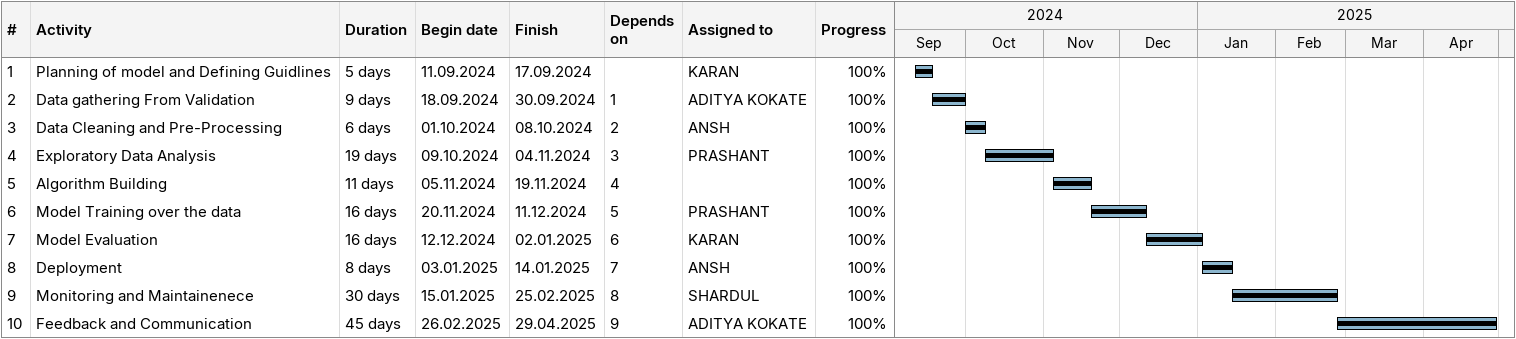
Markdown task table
| ID | Task | Duration | Start | Finish | Predecessors | Resources | % complete |
|---|---|---|---|---|---|---|---|
| 1 | Planning of model and Defining Guidlines | 5d | 2024-09-11 | 2024-09-17 |  | KARAN | 100 |
| 2 | Data gathering From Validation | 9d | 2024-09-18 | 2024-09-30 | 1 | ADITYA KOKATE | 100 |
| 3 | Data Cleaning and Pre-Processing | 6d | 2024-10-01 | 2024-10-08 | 2 | ANSH | 100 |
| 4 | Exploratory Data Analysis | 19d | 2024-10-09 | 2024-11-04 | 3 | PRASHANT | 100 |
| 5 | Algorithm Building | 11d | 2024-11-05 | 2024-11-19 | 4 |  | 100 |
| 6 | Model Training over the data | 16d | 2024-11-20 | 2024-12-11 | 5 | PRASHANT | 100 |
| 7 | Model Evaluation | 16d | 2024-12-12 | 2025-01-02 | 6 | KARAN | 100 |
| 8 | Deployment | 8d | 2025-01-03 | 2025-01-14 | 7 | ANSH | 100 |
| 9 | Monitoring and Maintainenece | 30d | 2025-01-15 | 2025-02-25 | 8 | SHARDUL | 100 |
| 10 | Feedback and Communication | 45d | 2025-02-26 | 2025-04-29 | 9 | ADITYA KOKATE | 100 |
